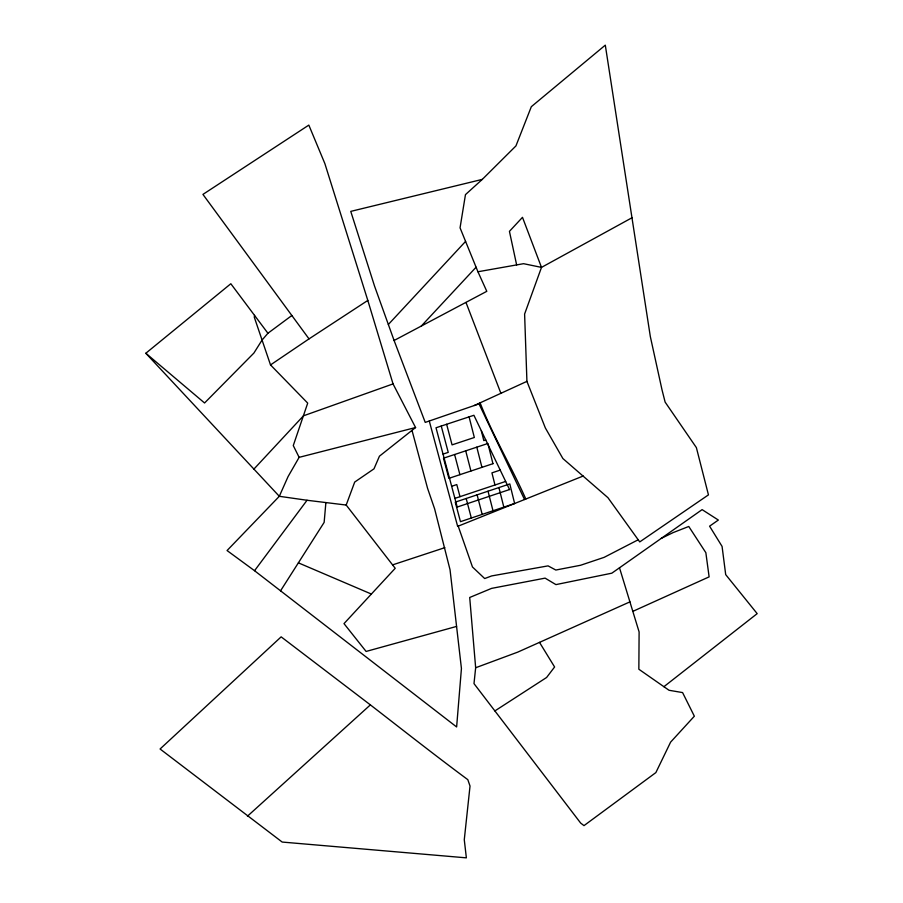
<?xml version="1.0" encoding="UTF-8"?>
<svg xmlns="http://www.w3.org/2000/svg" width="903" height="903" viewBox="0 0 903 903"><rect width="100%" height="100%" fill="white"/><g stroke="black" fill="none" stroke-linecap="round" stroke-linejoin="round"><path stroke-width="1.35" d="M325.881 502.565L324.143 522.397L280.551 590.822M619.503 567.795L611.828 573.179L555.932 584.613L545.096 578.134L491.604 588.372L469.707 597.481L475.655 667.746L473.996 683.616L580.674 823.085L583.993 825.624L655.871 772.584L670.602 742.142L694.351 716.203L682.578 692.578L669.044 690.276L638.85 669.236L639.11 631.931L619.503 567.795L702.105 509.631L718.348 520.049L709.589 526.178L722.073 546.417L725.696 574.624L757.177 613.634L663.908 686.698M254.511 315.35L254.296 317.201L270.516 364.925L307.709 403.11L293.272 445.574L299.13 457.347L288.08 476.57L279.309 496.3L227.059 550.548L254.544 570.707L456.625 726.96L461.433 668.525L450.044 569.782L434.614 508.829L427.57 488.331L412.005 430.37M456.579 626.422L366.11 651.447L343.998 623.623L395.221 568.292L346.188 505.048L354.698 482.067L373.989 468.838L379.441 456.184L415.572 427.537L393.042 383.91L367.814 300.428L324.866 163.59L308.826 125.099L202.938 194.405L309.018 338.885L367.814 300.428M254.544 570.707L307.043 500.262L346.188 505.048M267.92 333.252L262.062 340.07L253.901 353.05L204.563 402.986L145.823 353.254L230.829 283.734L267.92 333.252L291.85 315.508M253.912 469.086L303.442 415.831L393.042 383.91M388.346 324.493L465.587 241.394M421.216 326.152L476.084 267.209M524.541 499.54L479.019 403.889L425.234 422.401L394.092 340.487L486.796 291.319L477.935 271.758L460.056 227.827L465.463 194.63L482.292 179.392L515.94 145.914L531.325 106.689L605.303 45.15L650.329 336.559L662.012 389.825L665.116 402.083L696.382 447.617L708.449 494.878L639.73 541.913L607.933 497.677L562.885 458.543L545.333 427.92L526.923 381.371L524.609 314.041L541.495 267.39L522.487 217.33L509.439 231.36L516.64 264.918M247.422 816.222L370.377 704.882C402.828 729.985 434.84 755.224 467.81 779.661L470.023 786.05L464.277 839.745L466.366 857.85L282.188 842.059L160.079 748.993L281.149 636.852L370.377 704.882M270.516 364.925L309.018 338.885M494.889 710.921L546.597 677.487L554.6 666.99L539.509 642.372M632.089 217.702L541.495 267.39L523.571 263.687L477.935 271.758M638.195 539.78L604.13 557.354L580.561 565.267L555.83 570.041L548.076 565.876L491.65 575.933L484.685 578.552L472.472 566.982L458.205 526.156M474.233 405.537L526.923 381.371M661.165 538.425L673.13 532.601L688.775 526.472L705.853 552.692L709.115 576.87L632.834 611.365M629.922 601.872L517.746 652.124L475.655 667.746M583.225 476.005L457.652 526.37L429.275 421.001M451.658 486.288L456.783 484.572L459.999 496.673M500.217 470.102L491.932 472.867L494.979 484.99M454.886 498.377L505.657 481.434M443.046 454.096L448.238 452.38L441.251 426.047M485.746 439.953L483.805 440.596L481.322 430.72M392.579 564.883L444.84 547.658M299.13 457.347L415.572 427.537M482.292 179.392L350.759 211.381L374.542 286.093L394.092 340.487M307.043 500.262L279.309 496.3L145.823 353.254M298.396 562.851L371.381 594.05M525.828 499.032C511.38 466.467 492.936 435.901 480.035 402.636M466.004 302.494L500.86 393.223M446.635 424.275L452.064 444.874L474.335 437.492L469.086 416.87M454.604 454.525L459.909 474.685M466.185 498.501L471.332 518.029M465.711 450.834L470.937 471.016M477.111 494.844L482.179 514.394M476.807 447.166L481.942 467.348M488.026 491.198L493.004 510.771M498.919 487.564L503.829 507.136M514.631 503.513L460.474 521.674L455.247 502.147L509.811 483.929L514.631 503.513M492.948 463.69L448.881 478.353L443.486 458.205L487.88 443.486L492.948 463.69M509.552 489.55L457.211 507.046L436.002 427.774L473.906 415.278L509.552 489.55"/></g></svg>
